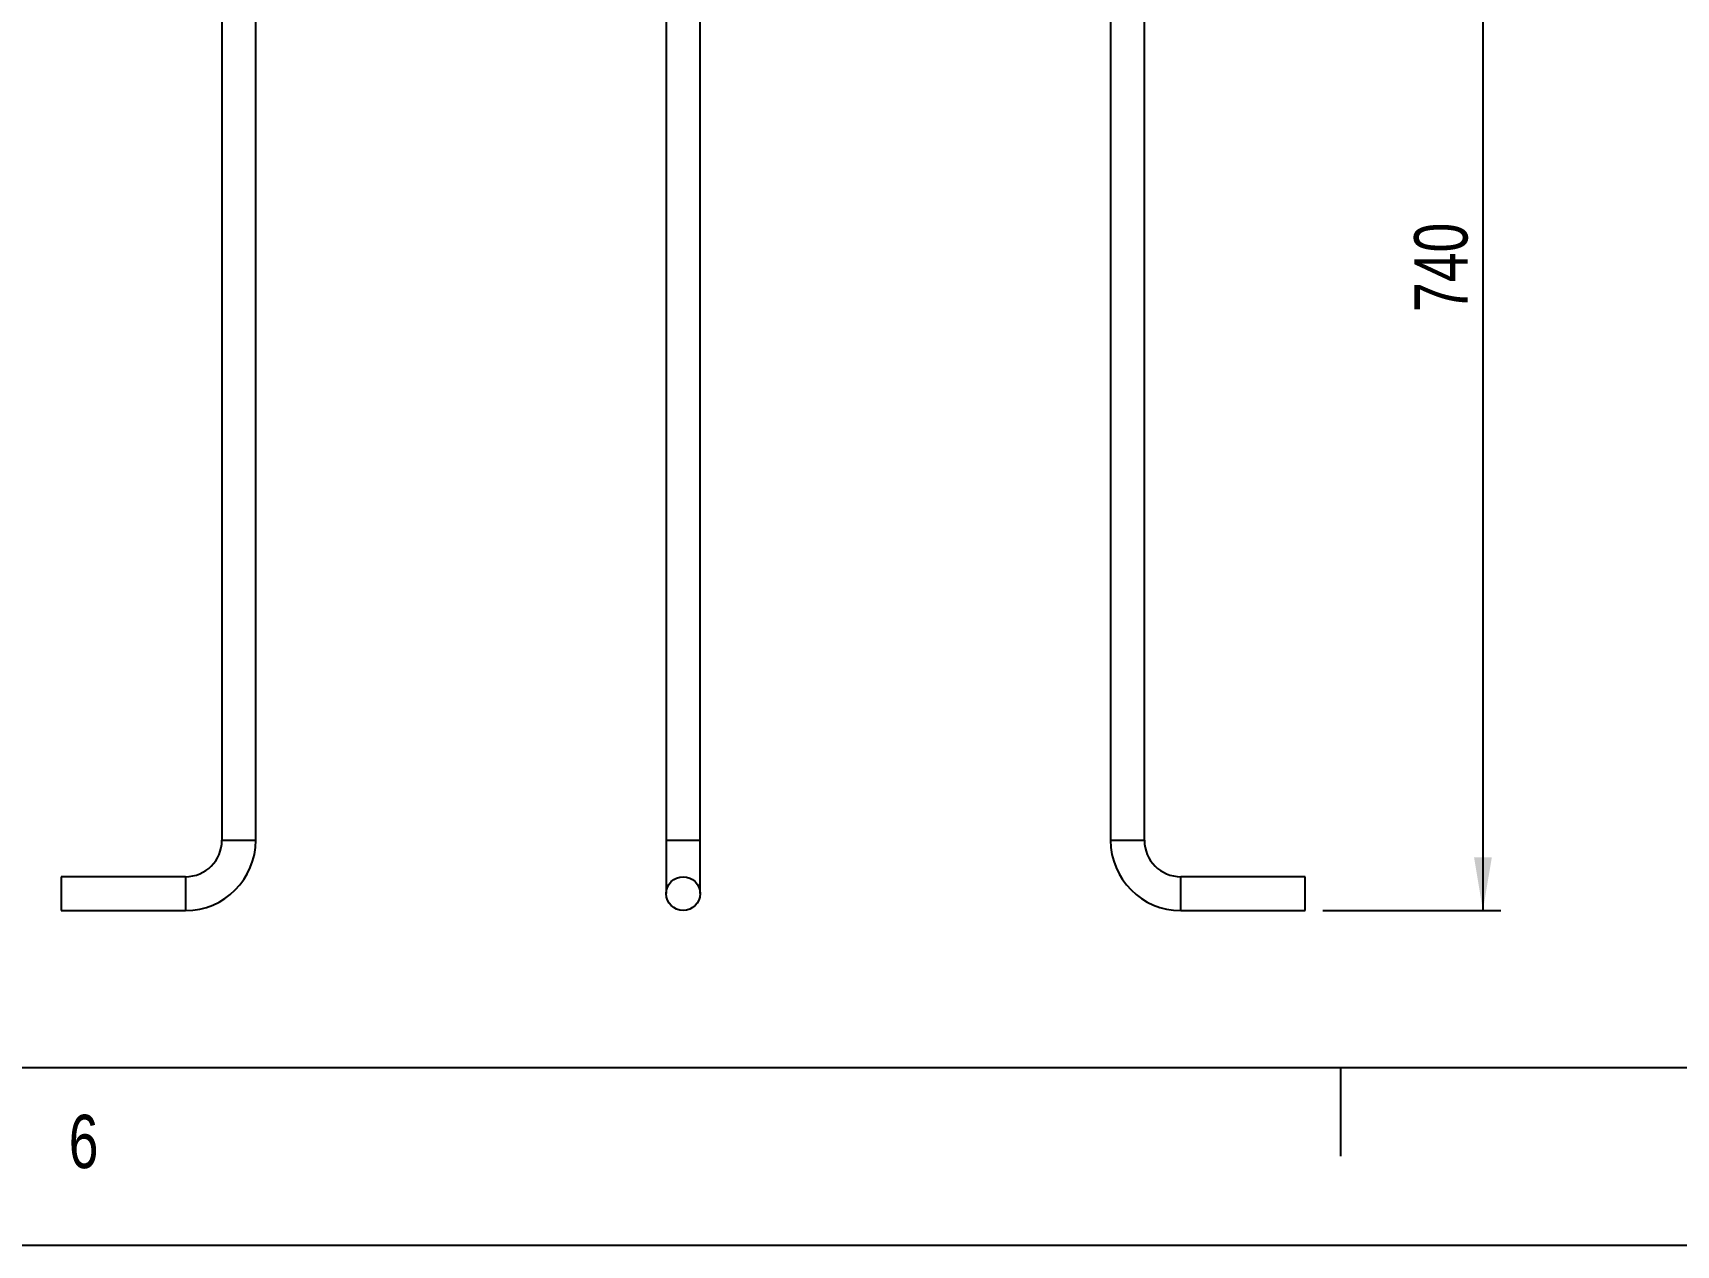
# Model space of a CAD drawing. Header units: millimetres. Extents: x -205 to 841, y 0 to 722.
# Drawn here: x 66.6 to 159, y 0 to 68.2 of the extents above; entities that cross this region are included whole.
import ezdxf

# ---------------------------------------------------------------- set-up
doc = ezdxf.new("R2010")
doc.units = ezdxf.units.MM
for name, color, linetype in [('COTAS', 1, 'Continuous'), ('FORMATO', 1, 'Continuous'), ('TEXTO', 5, 'Continuous')]:
    doc.layers.add(name, color=color, linetype=linetype)
doc.styles.add('SLDTEXTSTYLE0', font='TXT', dxfattribs={"width": 0.75})
doc.dimstyles.new('SLDDIMSTYLE3', dxfattribs={"dimtxt": 3, "dimasz": 3, "dimexe": 0, "dimexo": 0.0625, "dimgap": 0.75, "dimtad": 1, "dimdec": 0, "dimlfac": 10, "dimrnd": 1e-09, "dimzin": 12, "dimdsep": 46, "dimtxsty": 'SLDTEXTSTYLE0', "dimsah": 1, "dimcen": 0.09, "dimadec": 0, "dimazin": 3, "dimtfac": 1, "dimtofl": 0, "dimtmove": 0, "dimatfit": 3, "dimfxl": 0, "dimfrac": 2, "dimtolj": 1, "dimtzin": 12, "dimarcsym": 0})

# ---------------------------------------------------------------- blocks, each defined once
blk = doc.blocks.new('_D_1')
at = {"layer": 'COTAS'}
for p, q in [((139.155, 92.885), (149.155, 92.885)), ((148.155, 92.885), (148.155, 18.837)), ((139.155, 18.837), (149.155, 18.837))]:
    blk.add_line(p, q, dxfattribs=at)
for points in [[(148.155, 92.885), (147.655, 89.885), (148.655, 89.885)], [(148.155, 18.837), (148.655, 21.837), (147.655, 21.837)]]:
    blk.add_solid(points, dxfattribs=at)
at = {"layer": 'COTAS', "insert": (144.287, 52.536), "char_height": 3, "attachment_point": 1, "rotation": 90, "style": 'SLDTEXTSTYLE0'}
blk.add_mtext('740', dxfattribs=at)

msp = doc.modelspace()

# ---------------------------------------------------------------- linework, layer by layer
at = {"color": 7, "linetype": 'Continuous', "lineweight": 25}
for p, q in [((77.2025, 89.7767), (77.2025, 22.7892)), ((79.1065, 22.7892), (79.1065, 89.7012)), ((102.2025, 89.7392), (102.2025, 22.7892)), ((104.1065, 22.7892), (104.1065, 89.8136)), ((127.2025, 89.7016), (127.2025, 22.7892)), ((129.1065, 22.7892), (129.1065, 89.7767)), ((102.2025, 22.7892), (102.2025, 19.7892)), ((104.1065, 19.7892), (104.1065, 22.7892)), ((75.1545, 20.7412), (68.1545, 20.7412)), ((68.1545, 20.7412), (68.1545, 19.7892)), ((138.1545, 20.7412), (131.1545, 20.7412)), ((138.1545, 18.8372), (138.1545, 20.7412)), ((68.1545, 19.7892), (68.1545, 18.8372)), ((68.1545, 18.8372), (75.1545, 18.8372)), ((131.1545, 18.8372), (138.1545, 18.8372))]:
    msp.add_line(p, q, dxfattribs=at)
at = {"color": 1, "linetype": 'Continuous', "lineweight": 25}
for p, q in [((77.2025, 22.7892), (78.1545, 22.7892)), ((78.1545, 22.7892), (79.1065, 22.7892)), ((102.2025, 22.7892), (104.1065, 22.7892)), ((127.2025, 22.7892), (129.1065, 22.7892)), ((75.1545, 20.7412), (75.1545, 19.7892)), ((131.1545, 18.8372), (131.1545, 20.7412)), ((75.1545, 19.7892), (75.1545, 18.8372))]:
    msp.add_line(p, q, dxfattribs=at)
at = {"color": 7, "linetype": 'Continuous', "lineweight": 25}
msp.add_circle((103.1545, 19.7892), 0.952, dxfattribs=at)
for centre, radius, start, end in [((75.1545, 22.7892), 2.048, 270, 0), ((75.1545, 22.7892), 3.952, 270, 0), ((131.1545, 22.7892), 3.952, 180, 270), ((131.1545, 22.7892), 2.048, 180, 270)]:
    msp.add_arc(centre, radius, start, end, dxfattribs=at)
at = {"layer": 'COTAS'}
msp.add_line((0, 0), (594, 0), dxfattribs=at)
msp.add_line((0, 0), (594, 0), dxfattribs=at)
at = {"layer": 'FORMATO'}
for p, q in [((25, 10), (831, 10)), ((140.1667, 5), (140.1667, 10)), ((0, 0), (841, 0))]:
    msp.add_line(p, q, dxfattribs=at)

# ---------------------------------------------------------------- texts
at = {"layer": 'TEXTO', "insert": (68.5825, 7.3371), "char_height": 3, "attachment_point": 1, "style": 'SLDTEXTSTYLE0'}
msp.add_mtext('6', dxfattribs=at)

# ---------------------------------------------------------------- dimensions: what is measured, and where the dimension line sits
at = {"layer": 'COTAS'}
dim = msp.add_linear_dim(base=(148.1545, 18.8372), p1=(138.1545, 92.8852), p2=(138.1545, 18.8372), angle=90, dimstyle='SLDDIMSTYLE3', dxfattribs=at)
dim.commit()
dim.dimension.update_dxf_attribs({"geometry": '_D_1', "text_midpoint": (148.1545, 55.8612), "dimtype": 160})

doc.saveas('drawing.dxf')
